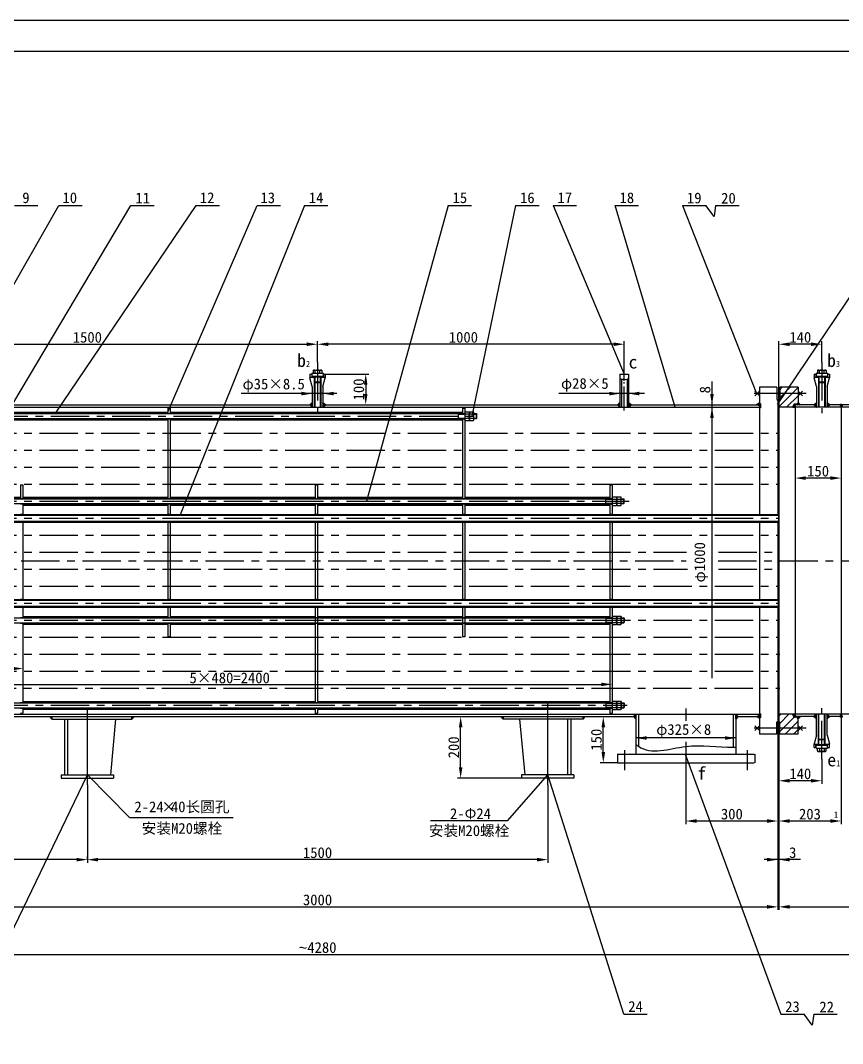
# Model space of a CAD drawing. Extents: x -6305 to 2454, y -6155 to 5940.
# Drawn here: x -4496 to -1818, y 2607 to 5940 of the extents above; entities that cross this region are included whole.
import ezdxf

# ---------------------------------------------------------------- set-up
doc = ezdxf.new("R2010")
doc.units = 0
doc.header["$LTSCALE"] = 50
doc.header["$MEASUREMENT"] = 0
doc.linetypes.add('CENTERX2', pattern=[4, 2.5, -0.5, 0.5, -0.5])
doc.layers.get('0').update_dxf_attribs({"linetype": 'CONTINUOUS'})
doc.layers.get('DEFPOINTS').update_dxf_attribs({"linetype": 'CONTINUOUS'})
doc.layers.add('LAYER1', color=7, linetype='CONTINUOUS')
doc.styles.add('2', font='SIMKAI.TTF')
doc.styles.add('CZJ', font='SIMFANG.TTF')
doc.styles.get("Standard").update_dxf_attribs({"font": 'SIMFANG.TTF'})
doc.styles.add('style1', font='SIMFANG.TTF')
doc.styles.add('yu', font='SIMKAI.TTF')
doc.dimstyles.get("Standard").update_dxf_attribs({"dimtxt": 35, "dimasz": 35, "dimexe": 10, "dimexo": 0, "dimgap": 5, "dimtad": 1, "dimdec": 0, "dimzin": 0, "dimdsep": 46, "dimtxsty": 'Standard', "dimcen": 0.09, "dimadec": 0, "dimazin": 0, "dimtfac": 1, "dimtdec": 0, "dimtofl": 0, "dimtmove": 0, "dimatfit": 3, "dimfxl": 0, "dimtolj": 1, "dimtzin": 0, "dimarcsym": 0})
pattern_1 = [(45, (-44523.34927, 1834.36435), (-0.08838834765, 0.08838834765), [])]
pattern_2 = [(135, (37467.02437, 1834.36435), (0.08838834765, 0.08838834765), [])]
pattern_3 = [(45, (2.5, 0), (-0.0883883476, 0.0883883476), [])]
pattern_4 = [(45, (2.5, 0), (-1.3258252, 1.3258252), []), (135, (2.5, 0), (-1.3258252, -1.3258252), [])]
pattern_5 = [(45, (2.5, 0), (-13.25825, 13.25825), [])]

# ---------------------------------------------------------------- blocks, each defined once
blk = doc.blocks.new('*D55')
at = {"color": 0, "lineweight": -2}
for p, q in [((-2028.2, 3657.5), (-2028.2, 3322)), ((-2328.2, 3487), (-2328.2, 3322)), ((-2063.2, 3332), (-2293.2, 3332))]:
    blk.add_line(p, q, dxfattribs=at)
at = {"color": 0}
for points in [[(-2293.2, 3337.9), (-2293.2, 3326.2), (-2328.2, 3332)], [(-2063.2, 3337.9), (-2063.2, 3326.2), (-2028.2, 3332)]]:
    blk.add_solid(points, dxfattribs=at)
at = {"layer": 'DEFPOINTS', "color": 0}
for p in [(-2028.2, 3657.5), (-2328.2, 3487), (-2328.2, 3332)]:
    blk.add_point(p, dxfattribs=at)
at = {"color": 0, "insert": (-2178.2, 3354.5), "char_height": 35, "attachment_point": 5}
blk.add_mtext('\\A1;300', dxfattribs=at)
blk = doc.blocks.new('*D56')
at = {"color": 0, "lineweight": -2}
for p, q in [((-2778.2, 3449.8), (-2778.2, 3196.2)), ((-4278.2, 3206.2), (-4278.2, 3216.2)), ((-2813.2, 3206.2), (-4243.2, 3206.2))]:
    blk.add_line(p, q, dxfattribs=at)
at = {"color": 0}
for points in [[(-4243.2, 3212), (-4243.2, 3200.3), (-4278.2, 3206.2)], [(-2813.2, 3212), (-2813.2, 3200.3), (-2778.2, 3206.2)]]:
    blk.add_solid(points, dxfattribs=at)
at = {"layer": 'DEFPOINTS', "color": 0}
for p in [(-2778.2, 3449.8), (-4278.2, 3206.2), (-4278.2, 3206.2)]:
    blk.add_point(p, dxfattribs=at)
at = {"color": 0, "insert": (-3528.2, 3228.7), "char_height": 35, "attachment_point": 5}
blk.add_mtext('\\A1;1500', dxfattribs=at)
blk = doc.blocks.new('*D59')
at = {"color": 0, "lineweight": -2}
for p, q in [((-2025.2, 4702.5), (-2025.2, 4895.2)), ((-1920.2, 4885.2), (-1990.2, 4885.2)), ((-1885.2, 4826.7), (-1885.2, 4895.2))]:
    blk.add_line(p, q, dxfattribs=at)
at = {"color": 0}
for points in [[(-1990.2, 4891.1), (-1990.2, 4879.4), (-2025.2, 4885.2)], [(-1920.2, 4891.1), (-1920.2, 4879.4), (-1885.2, 4885.2)]]:
    blk.add_solid(points, dxfattribs=at)
at = {"layer": 'DEFPOINTS', "color": 0}
for p in [(-2025.2, 4885.2), (-1885.2, 4826.7), (-2025.2, 4702.5)]:
    blk.add_point(p, dxfattribs=at)
at = {"color": 0, "insert": (-1955.2, 4907.7), "char_height": 35, "attachment_point": 5}
blk.add_mtext('\\A1;140', dxfattribs=at)
blk = doc.blocks.new('*D62')
at = {"color": 0, "lineweight": -2}
for p, q in [((-2025.2, 3657.5), (-2025.2, 3042.4)), ((-1389.2, 3657.5), (-1389.2, 3042.4)), ((-1990.2, 3052.4), (-1424.2, 3052.4))]:
    blk.add_line(p, q, dxfattribs=at)
at = {"color": 0}
for points in [[(-1990.2, 3058.3), (-1990.2, 3046.6), (-2025.2, 3052.4)], [(-1424.2, 3058.3), (-1424.2, 3046.6), (-1389.2, 3052.4)]]:
    blk.add_solid(points, dxfattribs=at)
at = {"layer": 'DEFPOINTS', "color": 0}
for p in [(-2025.2, 3657.5), (-1389.2, 3657.5), (-1389.2, 3052.4)]:
    blk.add_point(p, dxfattribs=at)
at = {"color": 0, "insert": (-1707.2, 3074.9), "char_height": 35, "attachment_point": 5}
blk.add_mtext('\\A1;637', dxfattribs=at)
blk = doc.blocks.new('*D63')
at = {"color": 0, "lineweight": -2}
for p, q in [((-2028.2, 3332), (-2028.2, 3042.4)), ((-5028.2, 3206.2), (-5028.2, 3042.4)), ((-4993.2, 3052.4), (-2063.2, 3052.4))]:
    blk.add_line(p, q, dxfattribs=at)
at = {"color": 0}
for points in [[(-4993.2, 3058.3), (-4993.2, 3046.6), (-5028.2, 3052.4)], [(-2063.2, 3058.3), (-2063.2, 3046.6), (-2028.2, 3052.4)]]:
    blk.add_solid(points, dxfattribs=at)
at = {"layer": 'DEFPOINTS', "color": 0}
for p in [(-2028.2, 3332), (-5028.2, 3206.2), (-2028.2, 3052.4)]:
    blk.add_point(p, dxfattribs=at)
at = {"color": 0, "insert": (-3528.2, 3074.9), "char_height": 35, "attachment_point": 5}
blk.add_mtext('\\A1;3000', dxfattribs=at)
blk = doc.blocks.new('*D65')
at = {"color": 0, "lineweight": -2}
for p, q in [((-1822.2, 3680), (-1822.2, 3322)), ((-2025.2, 3350), (-2025.2, 3322)), ((-1857.2, 3332), (-1990.2, 3332))]:
    blk.add_line(p, q, dxfattribs=at)
at = {"color": 0}
for points in [[(-1990.2, 3337.9), (-1990.2, 3326.2), (-2025.2, 3332)], [(-1857.2, 3337.9), (-1857.2, 3326.2), (-1822.2, 3332)]]:
    blk.add_solid(points, dxfattribs=at)
at = {"layer": 'DEFPOINTS', "color": 0}
for p in [(-1822.2, 3680), (-2025.2, 3350), (-2025.2, 3332)]:
    blk.add_point(p, dxfattribs=at)
at = {"color": 0, "insert": (-1923.7, 3354.5), "char_height": 35, "attachment_point": 5}
blk.add_mtext('\\A1;203', dxfattribs=at)
blk = doc.blocks.new('*D67')
at = {"color": 0, "lineweight": -2}
for p, q in [((-5028.2, 4702.5), (-5028.2, 4895.2)), ((-4993.2, 4885.2), (-3563.2, 4885.2)), ((-3528.2, 4885.2), (-3528.2, 4895.2))]:
    blk.add_line(p, q, dxfattribs=at)
at = {"color": 0}
for points in [[(-4993.2, 4891.1), (-4993.2, 4879.4), (-5028.2, 4885.2)], [(-3563.2, 4891.1), (-3563.2, 4879.4), (-3528.2, 4885.2)]]:
    blk.add_solid(points, dxfattribs=at)
at = {"layer": 'DEFPOINTS', "color": 0}
for p in [(-3528.2, 4885.2), (-3528.2, 4885.2), (-5028.2, 4702.5)]:
    blk.add_point(p, dxfattribs=at)
at = {"color": 0, "insert": (-4278.2, 4907.7), "char_height": 35, "attachment_point": 5}
blk.add_mtext('\\A1;1500', dxfattribs=at)
blk = doc.blocks.new('*D69')
at = {"color": 0, "lineweight": -2}
for p, q in [((-2025.2, 3533.2), (-2025.2, 3453.2)), ((-1885.2, 3533.2), (-1885.2, 3453.2)), ((-1920.2, 3463.2), (-1990.2, 3463.2))]:
    blk.add_line(p, q, dxfattribs=at)
at = {"color": 0}
for points in [[(-1990.2, 3469), (-1990.2, 3457.3), (-2025.2, 3463.2)], [(-1920.2, 3469), (-1920.2, 3457.3), (-1885.2, 3463.2)]]:
    blk.add_solid(points, dxfattribs=at)
at = {"layer": 'DEFPOINTS', "color": 0}
for p in [(-2025.2, 3533.2), (-1885.2, 3533.2), (-2025.2, 3463.2)]:
    blk.add_point(p, dxfattribs=at)
at = {"color": 0, "insert": (-1955.2, 3485.7), "char_height": 35, "attachment_point": 5}
blk.add_mtext('\\A1;140', dxfattribs=at)

msp = doc.modelspace()

# ---------------------------------------------------------------- hatches: boundary and pattern name
h = msp.add_hatch()
h.set_pattern_fill('ANSI31', color=4, scale=150, style=0)
h.set_pattern_definition(pattern_5)
h.paths.add_polyline_path([(-1962.2, 4725), (-2002.6, 4725), (-2025.2, 4691.4), (-2025.2, 4680), (-1980.9, 4680), (-1975.2, 4690), (-1965.2, 4690), (-1962.2, 4695.2)])
h.paths.add_polyline_path([(-1962.2, 4745), (-1989.2, 4745), (-2002.6, 4725), (-1962.2, 4725)])
h.paths.add_polyline_path([(-1989.2, 4745), (-2022.2, 4745), (-2022.2, 4725), (-2002.6, 4725)])
h.paths.add_polyline_path([(-2002.6, 4725), (-2022.2, 4725), (-2022.2, 4705.5), (-2025.2, 4702.5), (-2025.2, 4691.4)], flags=17)
h = msp.add_hatch()
h.set_pattern_fill('ANSI37', color=4, scale=15, style=0)
h.set_pattern_definition(pattern_4)
h.paths.add_polyline_path([(-2025.2, 4702.5), (-2028.2, 4702.5), (-2028.2, 4680), (-2025.2, 4680)])
h = msp.add_hatch()
h.set_pattern_fill('ANSI31', color=4, style=0)
h.paths.add_polyline_path([(-3545.7, 4694), (-3553.7, 4688), (-3545.7, 4680)])
h.paths.add_polyline_path([(-3510.7, 4694), (-3510.7, 4680), (-3502.7, 4688)])
h = msp.add_hatch()
h.set_pattern_fill('ANSI31', color=4, style=0)
h.set_pattern_definition([(45, (2, 0), (-0.0883883476, 0.0883883476), [])])
h.paths.add_polyline_path([(-2542.7, 4694), (-2550.7, 4688), (-2542.7, 4680)])
h.paths.add_polyline_path([(-2514.7, 4680), (-2506.7, 4688), (-2514.7, 4693.9)])
h = msp.add_hatch()
h.set_pattern_fill('ANSI31', color=4, style=0)
h.set_pattern_definition(pattern_3)
h.paths.add_polyline_path([(-2085.2, 4691), (-2088.2, 4694), (-2097.4, 4688), (-2095.6, 4688), (-2085.2, 4682)])
h = msp.add_hatch()
h.set_pattern_fill('ANSI31', color=4, style=0)
h.set_pattern_definition(pattern_3)
h.paths.add_polyline_path([(-1954.2, 4688), (-1962.2, 4695.2), (-1965.2, 4690), (-1965.2, 4688)])
h.paths.add_polyline_path([(-1972.2, 4680), (-1972.2, 4688), (-1972.2, 4690), (-1975.2, 4690), (-1980.9, 4680)])
h = msp.add_hatch()
h.set_pattern_fill('ANSI31', color=4, style=0)
h.set_pattern_definition(pattern_3)
h.paths.add_polyline_path([(-1867.7, 4680), (-1859.7, 4688), (-1867.7, 4694)])
h.paths.add_polyline_path([(-1902.7, 4694), (-1910.7, 4688), (-1902.7, 4680)])
h = msp.add_hatch()
h.set_pattern_fill('ANSI31', color=4, style=0)
h.set_pattern_definition(pattern_3)
h.paths.add_polyline_path([(-1822.2, 4688.7, 0.074976), (-1826.8, 4688), (-1822.2, 4680)])
h.paths.add_polyline_path([(-1817.5, 4688, 0.074976), (-1822.2, 4688.7), (-1822.2, 4680)])
h = msp.add_hatch()
h.set_pattern_fill('ANSI31', color=4, style=0)
h.set_pattern_definition(pattern_1)
h.paths.add_polyline_path([(-4393.2, 3672), (-4400.3, 3672), (-4393.2, 3664)])
h = msp.add_hatch()
h.set_pattern_fill('ANSI31', color=4, style=0)
h.set_pattern_definition(pattern_1)
h.paths.add_polyline_path([(-4124.7, 3672), (-4133.2, 3672), (-4133.2, 3664)])
h = msp.add_hatch()
h.set_pattern_fill('ANSI31', color=4, style=0)
h.set_pattern_definition(pattern_2)
h.paths.add_polyline_path([(-2931.6, 3672), (-2923.2, 3672), (-2923.2, 3664)])
h = msp.add_hatch()
h.set_pattern_fill('ANSI31', color=4, style=0)
h.set_pattern_definition(pattern_2)
h.paths.add_polyline_path([(-2663.2, 3672), (-2656, 3672), (-2663.2, 3664)])
h = msp.add_hatch()
h.set_pattern_fill('ANSI31', color=4, style=0)
h.set_pattern_definition(pattern_3)
h.paths.add_polyline_path([(-2490.7, 3664), (-2490.7, 3680), (-2498.5, 3672)])
h = msp.add_hatch()
h.set_pattern_fill('ANSI31', color=4, style=0)
h.set_pattern_definition(pattern_3)
h.paths.add_polyline_path([(-2157.8, 3672), (-2165.7, 3680), (-2165.7, 3664)])
h = msp.add_hatch()
h.set_pattern_fill('ANSI31', color=4, style=0)
h.set_pattern_definition(pattern_3)
h.paths.add_polyline_path([(-2085.2, 3678), (-2095.6, 3672), (-2097.4, 3672), (-2088.2, 3666), (-2085.2, 3669)])
h = msp.add_hatch()
h.set_pattern_fill('ANSI37', color=4, scale=15, style=0)
h.set_pattern_definition(pattern_4)
h.paths.add_polyline_path([(-2025.2, 3680), (-2028.2, 3680), (-2028.2, 3657.5), (-2025.2, 3657.5)])
h = msp.add_hatch()
h.set_pattern_fill('ANSI31', color=4, scale=150, style=0)
h.set_pattern_definition(pattern_5)
h.paths.add_polyline_path([(-1962.2, 3635), (-1962.2, 3664.8), (-1965.2, 3670), (-1975.2, 3670), (-1980.9, 3680), (-2025.2, 3680), (-2025.2, 3657.5), (-2022.2, 3654.5), (-2022.2, 3635)])
h.paths.add_polyline_path([(-2022.2, 3635), (-2022.2, 3615), (-1962.2, 3615), (-1962.2, 3635)])
h = msp.add_hatch()
h.set_pattern_fill('ANSI31', color=4, style=0)
h.set_pattern_definition(pattern_3)
h.paths.add_polyline_path([(-1980.9, 3680), (-1975.2, 3670), (-1972.2, 3670), (-1972.2, 3672), (-1972.2, 3680)])
h.paths.add_polyline_path([(-1965.2, 3672), (-1965.2, 3670), (-1962.2, 3664.8), (-1954.2, 3672)])
h = msp.add_hatch()
h.set_pattern_fill('ANSI31', color=4, style=0)
h.set_pattern_definition(pattern_3)
h.paths.add_polyline_path([(-1859.7, 3672), (-1867.7, 3680), (-1867.7, 3666)])
h.paths.add_polyline_path([(-1902.7, 3680), (-1910.7, 3672), (-1902.7, 3666)])
h = msp.add_hatch()
h.set_pattern_fill('ANSI31', color=4, style=0)
h.set_pattern_definition(pattern_3)
h.paths.add_polyline_path([(-1822.2, 3680), (-1826.8, 3672, 0.150801), (-1817.5, 3672)])

# ---------------------------------------------------------------- linework, layer by layer
at = {"color": 1}
for p, q in [((-6055.2, 5840), (2004.8, 5840)), ((-4515.9, 5337.6), (-4439.6, 5337.6)), ((-4370.9, 5337.6), (-4294.6, 5337.6)), ((-4136.9, 5337.6), (-4060.6, 5337.6)), ((-3923.5, 5337.6), (-3847.3, 5337.6)), ((-3725.4, 5337.6), (-3649.1, 5337.6)), ((-3571, 5337.6), (-3494.7, 5337.6)), ((-3102.5, 5337.6), (-3026.2, 5337.6)), ((-2882.7, 5337.6), (-2806.4, 5337.6)), ((-2760.6, 5337.6), (-2684.3, 5337.6)), ((-2558.4, 5337.6), (-2482.2, 5337.6)), ((-2338.9, 5337.6), (-2262.6, 5337.6)), ((-2231, 5337.6), (-2154.7, 5337.6)), ((-3540.6, 4801), (-3515.7, 4801)), ((-3535.8, 4791), (-3535.8, 4799.5)), ((-3520.5, 4791), (-3520.5, 4799.5)), ((-3520.5, 4791), (-3520.5, 4799.5)), ((-1897.6, 4801), (-1872.7, 4801)), ((-1892.8, 4791), (-1892.8, 4799.5)), ((-1877.5, 4791), (-1877.5, 4799.5)), ((-1877.5, 4791), (-1877.5, 4799.5)), ((-3553.2, 4788), (-3546.7, 4788)), ((-3553.2, 4788), (-3553.2, 4776)), ((-3553.2, 4778), (-3538.8, 4778)), ((-3545.7, 4748), (-3553.2, 4776)), ((-3547.2, 4788), (-3547.2, 4778)), ((-3547.2, 4781), (-3509.2, 4781)), ((-3546.7, 4791), (-3509.7, 4791)), ((-3546.7, 4791), (-3546.7, 4781)), ((-3546.7, 4781), (-3509.7, 4781)), ((-3542.2, 4799.4), (-3542.2, 4791)), ((-3538.8, 4779), (-3538.8, 4762.5)), ((-3538.8, 4779), (-3517.6, 4779)), ((-3537.6, 4779), (-3537.6, 4781)), ((-3537.3, 4779), (-3537.3, 4680)), ((-3519.1, 4779), (-3519.1, 4680)), ((-3518.7, 4779), (-3518.7, 4781)), ((-3517.6, 4779), (-3517.6, 4762.5)), ((-3517.6, 4778), (-3503.2, 4778)), ((-3514.2, 4799.4), (-3514.2, 4791)), ((-3510.7, 4748), (-3503.2, 4776)), ((-3509.7, 4791), (-3509.7, 4781)), ((-3509.7, 4788), (-3503.2, 4788)), ((-3509.2, 4788), (-3509.2, 4778)), ((-3503.2, 4788), (-3503.2, 4776)), ((-2542.7, 4788), (-2542.7, 4680)), ((-2542.7, 4788), (-2514.7, 4788)), ((-2537.6, 4770.4), (-2538, 4680)), ((-2519.7, 4770.3), (-2519.7, 4680)), ((-2514.7, 4788), (-2514.7, 4680)), ((-1910.2, 4788), (-1903.7, 4788)), ((-1910.2, 4788), (-1910.2, 4776)), ((-1910.2, 4778), (-1895.8, 4778)), ((-1902.7, 4748), (-1910.2, 4776)), ((-1904.2, 4788), (-1904.2, 4778)), ((-1904.2, 4781), (-1866.2, 4781)), ((-1903.7, 4791), (-1866.7, 4791)), ((-1903.7, 4791), (-1903.7, 4781)), ((-1903.7, 4781), (-1866.7, 4781)), ((-1899.2, 4799.4), (-1899.2, 4791)), ((-1895.8, 4779), (-1895.8, 4762.5)), ((-1895.8, 4779), (-1874.6, 4779)), ((-1894.6, 4779), (-1894.6, 4781)), ((-1894.3, 4779), (-1894.3, 4680)), ((-1876.1, 4779), (-1876.1, 4680)), ((-1875.7, 4779), (-1875.7, 4781)), ((-1874.6, 4779), (-1874.6, 4762.5)), ((-1874.6, 4778), (-1860.2, 4778)), ((-1871.2, 4799.4), (-1871.2, 4791)), ((-1867.7, 4748), (-1860.2, 4776)), ((-1866.7, 4791), (-1866.7, 4781)), ((-1866.7, 4788), (-1860.2, 4788)), ((-1866.2, 4788), (-1866.2, 4778)), ((-1860.2, 4788), (-1860.2, 4776)), ((-3545.7, 4748), (-3545.7, 4680)), ((-3538.8, 4762.5), (-3517.6, 4762.5)), ((-3538.8, 4762.5), (-3537.3, 4761)), ((-3537.3, 4761), (-3519.1, 4761)), ((-3517.6, 4762.5), (-3519.1, 4761)), ((-3510.7, 4748), (-3510.7, 4680)), ((-2088.2, 4745), (-2088.2, 4694)), ((-2031.2, 4745), (-2088.2, 4745)), ((-2031.2, 4745), (-2031.2, 4705.5)), ((-2022.2, 4745), (-2022.2, 4705.5)), ((-1962.2, 4745), (-2022.2, 4745)), ((-1962.2, 4745), (-1962.2, 4695.2)), ((-1902.7, 4748), (-1902.7, 4680)), ((-1895.8, 4762.5), (-1874.6, 4762.5)), ((-1895.8, 4762.5), (-1894.3, 4761)), ((-1894.3, 4761), (-1876.1, 4761)), ((-1874.6, 4762.5), (-1876.1, 4761)), ((-1867.7, 4748), (-1867.7, 4680)), ((-2031.2, 4705.5), (-2028.2, 4702.5)), ((-2028.2, 4702.5), (-2028.2, 4331)), ((-2025.2, 4702.5), (-2028.2, 4702.5)), ((-2022.2, 4705.5), (-2025.2, 4702.5)), ((-2025.2, 4702.5), (-2025.2, 3657.5)), ((-4971.2, 4680), (-2085.2, 4680)), ((-4960.8, 4688), (-3553.7, 4688)), ((-4016.2, 4677), (-4016.2, 4659.1)), ((-4016.2, 4677), (-4008.2, 4677)), ((-4008.2, 4677), (-4008.2, 4659.1)), ((-3553.7, 4688), (-3545.7, 4694)), ((-3545.7, 4680), (-3553.7, 4688)), ((-3502.7, 4688), (-3510.7, 4694)), ((-3510.7, 4680), (-3502.7, 4688)), ((-3502.7, 4688), (-2550.7, 4688)), ((-3056.2, 4677), (-3056.2, 4659.1)), ((-3056.2, 4677), (-3048.2, 4677)), ((-3048.2, 4677), (-3048.2, 4659.1)), ((-2550.7, 4688), (-2542.7, 4694)), ((-2542.7, 4680), (-2550.7, 4688)), ((-2506.7, 4688), (-2514.7, 4694)), ((-2514.7, 4680), (-2506.7, 4688)), ((-2506.7, 4688), (-2095.6, 4688)), ((-2088.2, 4694), (-2097.4, 4688)), ((-2085.2, 4682), (-2095.6, 4688)), ((-2085.2, 4691), (-2088.2, 4694)), ((-2088.2, 4680), (-2088.2, 4331)), ((-2085.2, 4678.5), (-2088.2, 4678.5)), ((-2085.2, 4691), (-2085.2, 4678.5)), ((-1797.2, 4680), (-2028.2, 4680)), ((-1975.2, 4690), (-1980.9, 4680)), ((-1965.2, 4690), (-1975.2, 4690)), ((-1972.2, 4688), (-1972.2, 3672)), ((-1910.7, 4688), (-1972.2, 4688)), ((-1962.2, 4695.2), (-1965.2, 4690)), ((-1954.2, 4688), (-1962.2, 4695.2)), ((-1910.7, 4688), (-1902.7, 4694)), ((-1902.7, 4680), (-1910.7, 4688)), ((-1859.7, 4688), (-1867.7, 4694)), ((-1867.7, 4680), (-1859.7, 4688)), ((-1826.8, 4688), (-1859.7, 4688)), ((-1826.8, 4688), (-1822.2, 4680)), ((-1817.5, 4688), (-1822.2, 4680)), ((-1822.2, 4680), (-1822.2, 3680)), ((-1797.2, 4688), (-1817.5, 4688)), ((-4984.2, 4659.1), (-3048.2, 4659.1)), ((-4984.2, 4643.1), (-3048.2, 4643.1)), ((-4968.2, 4663.6), (-4016.2, 4663.6)), ((-4968.2, 4661.1), (-4016.2, 4661.1)), ((-4968.2, 4641.1), (-4016.2, 4641.1)), ((-4968.2, 4638.6), (-4016.2, 4638.6)), ((-4016.2, 4660.1), (-4008.2, 4660.1)), ((-4016.2, 4643.1), (-4016.2, 4382)), ((-4016.2, 4642.1), (-4008.2, 4642.1)), ((-4008.2, 4663.6), (-3056.2, 4663.6)), ((-4008.2, 4661.1), (-3056.2, 4661.1)), ((-4008.2, 4643.1), (-4008.2, 4382)), ((-4008.2, 4641.1), (-3056.2, 4641.1)), ((-4008.2, 4638.6), (-3056.2, 4638.6)), ((-3056.2, 4660.1), (-3048.2, 4660.1)), ((-3056.2, 4643.1), (-3056.2, 4382)), ((-3056.2, 4642.1), (-3048.2, 4642.1)), ((-3048.2, 4659.1), (-3048.2, 4382)), ((-3018.6, 4659.1), (-3010.1, 4659.1)), ((-3018.6, 4643.1), (-3010.1, 4643.1)), ((-3010.1, 4659.1), (-3008.6, 4657.6)), ((-3010.1, 4643.1), (-3008.6, 4644.6)), ((-4496.2, 4427.7), (-4496.2, 4382)), ((-4496.2, 4427.7), (-4488.2, 4427.7)), ((-4488.2, 4427.7), (-4488.2, 4382)), ((-3536.2, 4427.7), (-3536.2, 4382)), ((-3536.2, 4427.7), (-3528.2, 4427.7)), ((-3528.2, 4427.7), (-3528.2, 4382)), ((-2576.2, 4427.7), (-2576.2, 4382)), ((-2576.2, 4427.7), (-2568.2, 4427.7)), ((-2568.2, 4427.7), (-2568.2, 4331)), ((-4981.7, 4382), (-2568.2, 4382)), ((-4968.2, 4386.5), (-4496.2, 4386.5)), ((-4968.2, 4384), (-4496.2, 4384)), ((-4496.2, 4383), (-4488.2, 4383)), ((-4488.2, 4386.5), (-4016.2, 4386.5)), ((-4488.2, 4384), (-4016.2, 4384)), ((-4016.2, 4383), (-4008.2, 4383)), ((-4008.2, 4386.5), (-3536.2, 4386.5)), ((-4008.2, 4384), (-3536.2, 4384)), ((-3536.2, 4383), (-3528.2, 4383)), ((-3528.2, 4386.5), (-3056.2, 4386.5)), ((-3528.2, 4384), (-3056.2, 4384)), ((-3056.2, 4383), (-3048.2, 4383)), ((-3048.2, 4386.5), (-2576.2, 4386.5)), ((-3048.2, 4384), (-2576.2, 4384)), ((-2576.2, 4383), (-2568.2, 4383)), ((-2538.6, 4382), (-2530.1, 4382)), ((-2530.1, 4382), (-2528.6, 4380.5)), ((-2530.1, 4366), (-2528.6, 4367.5)), ((-4981.7, 4366), (-2568.2, 4366)), ((-4496.2, 4365), (-4488.2, 4365)), ((-4488.2, 4366), (-4488.2, 4331)), ((-4488.2, 4364), (-4016.2, 4364)), ((-4488.2, 4361.5), (-4016.2, 4361.5)), ((-4016.2, 4366), (-4016.2, 4331)), ((-4016.2, 4365), (-4008.2, 4365)), ((-4008.2, 4366), (-4008.2, 4331)), ((-4008.2, 4364), (-3536.2, 4364)), ((-4008.2, 4361.5), (-3536.2, 4361.5)), ((-3536.2, 4366), (-3536.2, 4331)), ((-3536.2, 4365), (-3528.2, 4365)), ((-3528.2, 4366), (-3528.2, 4331)), ((-3528.2, 4364), (-3056.2, 4364)), ((-3528.2, 4361.5), (-3056.2, 4361.5)), ((-3056.2, 4366), (-3056.2, 4331)), ((-3056.2, 4365), (-3048.2, 4365)), ((-3048.2, 4366), (-3048.2, 4331)), ((-3048.2, 4364), (-2576.2, 4364)), ((-3048.2, 4361.5), (-2576.2, 4361.5)), ((-2576.2, 4366), (-2576.2, 4331)), ((-2576.2, 4365), (-2568.2, 4365)), ((-2538.6, 4366), (-2530.1, 4366)), ((-5030.7, 4331), (-2025.7, 4331)), ((-5030.7, 4328.5), (-2025.7, 4328.5)), ((-5030.7, 4308.5), (-2025.7, 4308.5)), ((-5030.7, 4306), (-2025.7, 4306)), ((-4496.2, 4331.5), (-4488.2, 4331.5)), ((-4496.2, 4305.5), (-4488.2, 4305.5)), ((-4488.2, 4306), (-4488.2, 4053.9)), ((-4016.2, 4331.5), (-4008.2, 4331.5)), ((-4016.2, 4306), (-4016.2, 4053.9)), ((-4016.2, 4305.5), (-4008.2, 4305.5)), ((-4008.2, 4306), (-4008.2, 4053.9)), ((-3536.2, 4331.5), (-3528.2, 4331.5)), ((-3536.2, 4306), (-3536.2, 4053.9)), ((-3536.2, 4305.5), (-3528.2, 4305.5)), ((-3528.2, 4306), (-3528.2, 4053.9)), ((-3056.2, 4331.5), (-3048.2, 4331.5)), ((-3056.2, 4306), (-3056.2, 4053.9)), ((-3056.2, 4305.5), (-3048.2, 4305.5)), ((-3048.2, 4306), (-3048.2, 4053.9)), ((-2576.2, 4331.5), (-2568.2, 4331.5)), ((-2576.2, 4306), (-2576.2, 4053.9)), ((-2576.2, 4305.5), (-2568.2, 4305.5)), ((-2568.2, 4306), (-2568.2, 4053.9)), ((-2088.2, 4306), (-2088.2, 4053.9)), ((-2028.2, 4306), (-2028.2, 4053.9)), ((-2025.7, 4331), (-2025.7, 4306)), ((-5030.7, 4053.9), (-2025.7, 4053.9)), ((-5030.7, 4051.4), (-2025.7, 4051.4)), ((-4496.2, 4054.4), (-4488.2, 4054.4)), ((-4016.2, 4054.4), (-4008.2, 4054.4)), ((-3536.2, 4054.4), (-3528.2, 4054.4)), ((-3056.2, 4054.4), (-3048.2, 4054.4)), ((-2576.2, 4054.4), (-2568.2, 4054.4)), ((-2025.7, 4028.9), (-2025.7, 4053.9)), ((-5030.7, 4031.4), (-2025.7, 4031.4)), ((-5030.7, 4028.9), (-2025.7, 4028.9)), ((-4496.2, 4028.4), (-4488.2, 4028.4)), ((-4488.2, 4028.9), (-4488.2, 3994)), ((-4016.2, 4028.9), (-4016.2, 3994)), ((-4016.2, 4028.4), (-4008.2, 4028.4)), ((-4008.2, 4028.9), (-4008.2, 3994)), ((-3536.2, 4028.9), (-3536.2, 3716.9)), ((-3536.2, 4028.4), (-3528.2, 4028.4)), ((-3528.2, 4028.9), (-3528.2, 3716.9)), ((-3056.2, 4028.9), (-3056.2, 3932.3)), ((-3056.2, 4028.4), (-3048.2, 4028.4)), ((-3048.2, 4028.9), (-3048.2, 3932.3)), ((-2576.2, 4028.9), (-2576.2, 3994)), ((-2576.2, 4028.4), (-2568.2, 4028.4)), ((-2568.2, 4028.9), (-2568.2, 3683)), ((-2088.2, 4028.9), (-2088.2, 3680)), ((-2028.2, 4028.9), (-2028.2, 3657.5)), ((-4984.2, 3994), (-2568.2, 3994)), ((-4984.2, 3978), (-2568.2, 3978)), ((-4496.2, 3995), (-4488.2, 3995)), ((-4496.2, 3977), (-4488.2, 3977)), ((-4488.2, 3998.5), (-4016.2, 3998.5)), ((-4488.2, 3996), (-4016.2, 3996)), ((-4488.2, 3978), (-4488.2, 3716.9)), ((-4488.2, 3976), (-4016.2, 3976)), ((-4488.2, 3973.5), (-4016.2, 3973.5)), ((-4016.2, 3995), (-4008.2, 3995)), ((-4016.2, 3978), (-4016.2, 3932.3)), ((-4016.2, 3977), (-4008.2, 3977)), ((-4008.2, 3998.5), (-3536.2, 3998.5)), ((-4008.2, 3996), (-3536.2, 3996)), ((-4008.2, 3978), (-4008.2, 3932.3)), ((-4008.2, 3976), (-3536.2, 3976)), ((-4008.2, 3973.5), (-3536.2, 3973.5)), ((-3536.2, 3995), (-3528.2, 3995)), ((-3536.2, 3977), (-3528.2, 3977)), ((-3528.2, 3998.5), (-3056.2, 3998.5)), ((-3528.2, 3996), (-3056.2, 3996)), ((-3528.2, 3976), (-3056.2, 3976)), ((-3528.2, 3973.5), (-3056.2, 3973.5)), ((-3056.2, 3995), (-3048.2, 3995)), ((-3056.2, 3977), (-3048.2, 3977)), ((-3048.2, 3998.5), (-2576.2, 3998.5)), ((-3048.2, 3996), (-2576.2, 3996)), ((-3048.2, 3976), (-2576.2, 3976)), ((-3048.2, 3973.5), (-2576.2, 3973.5)), ((-2576.2, 3995), (-2568.2, 3995)), ((-2576.2, 3978), (-2576.2, 3716.9)), ((-2576.2, 3977), (-2568.2, 3977)), ((-2538.6, 3994), (-2530.1, 3994)), ((-2538.6, 3978), (-2530.1, 3978)), ((-2530.1, 3994), (-2528.6, 3992.5)), ((-2530.1, 3978), (-2528.6, 3979.5)), ((-4008.2, 3932.3), (-4016.2, 3932.3)), ((-3048.2, 3932.3), (-3056.2, 3932.3)), ((-4984.2, 3716.9), (-2568.2, 3716.9)), ((-4984.2, 3700.9), (-2568.2, 3700.9)), ((-4496.2, 3717.9), (-4488.2, 3717.9)), ((-4496.2, 3699.9), (-4488.2, 3699.9)), ((-4488.2, 3721.4), (-3536.2, 3721.4)), ((-4488.2, 3718.9), (-3536.2, 3718.9)), ((-4488.2, 3700.9), (-4488.2, 3683)), ((-3536.2, 3717.9), (-3528.2, 3717.9)), ((-3536.2, 3700.9), (-3536.2, 3683)), ((-3536.2, 3699.9), (-3528.2, 3699.9)), ((-3528.2, 3721.4), (-2576.2, 3721.4)), ((-3528.2, 3718.9), (-2576.2, 3718.9)), ((-3528.2, 3700.9), (-3528.2, 3683)), ((-2576.2, 3717.9), (-2568.2, 3717.9)), ((-2576.2, 3700.9), (-2576.2, 3683)), ((-2576.2, 3699.9), (-2568.2, 3699.9)), ((-2538.6, 3716.9), (-2530.1, 3716.9)), ((-2538.6, 3700.9), (-2530.1, 3700.9)), ((-2530.1, 3716.9), (-2528.6, 3715.4)), ((-2530.1, 3700.9), (-2528.6, 3702.4)), ((-4971.2, 3680), (-2085.2, 3680)), ((-4557.8, 3672), (-2498.5, 3672)), ((-4496.2, 3683), (-4488.2, 3683)), ((-4488.2, 3698.9), (-3536.2, 3698.9)), ((-4488.2, 3696.4), (-3536.2, 3696.4)), ((-4393.2, 3664), (-4400.3, 3672)), ((-4133.2, 3664), (-4124.7, 3672)), ((-3536.2, 3683), (-3528.2, 3683)), ((-3528.2, 3698.9), (-2576.2, 3698.9)), ((-3528.2, 3696.4), (-2576.2, 3696.4)), ((-2923.2, 3664), (-2931.6, 3672)), ((-2663.2, 3664), (-2656, 3672)), ((-2576.2, 3683), (-2568.2, 3683)), ((-2490.7, 3680), (-2498.5, 3672)), ((-2498.5, 3672), (-2490.7, 3664)), ((-2490.7, 3680), (-2490.7, 3550)), ((-2482.7, 3680), (-2482.7, 3575.4)), ((-2173.7, 3680), (-2173.7, 3572.5)), ((-2165.7, 3680), (-2165.7, 3550)), ((-2165.7, 3680), (-2157.8, 3672)), ((-2157.8, 3672), (-2165.7, 3664)), ((-2157.8, 3672), (-2095.6, 3672)), ((-2088.2, 3666), (-2097.4, 3672)), ((-2085.2, 3678), (-2095.6, 3672)), ((-2085.2, 3681.5), (-2088.2, 3681.5)), ((-2085.2, 3681.5), (-2088.2, 3681.5)), ((-2085.2, 3669), (-2088.2, 3666)), ((-2085.2, 3681.5), (-2085.2, 3669)), ((-1797.2, 3680), (-2028.2, 3680)), ((-1975.2, 3670), (-1980.9, 3680)), ((-1965.2, 3670), (-1975.2, 3670)), ((-1910.7, 3672), (-1972.2, 3672)), ((-1962.2, 3664.8), (-1965.2, 3670)), ((-1954.2, 3672), (-1962.2, 3664.8)), ((-1902.7, 3680), (-1910.7, 3672)), ((-1910.7, 3672), (-1902.7, 3666)), ((-1902.7, 3612), (-1902.7, 3680)), ((-1894.3, 3581), (-1894.3, 3680)), ((-1876.1, 3581), (-1876.1, 3680)), ((-1867.7, 3612), (-1867.7, 3680)), ((-1867.7, 3680), (-1859.7, 3672)), ((-1859.7, 3672), (-1867.7, 3666)), ((-1826.8, 3672), (-1859.7, 3672)), ((-1826.8, 3672), (-1822.2, 3680)), ((-1817.5, 3672), (-1822.2, 3680)), ((-2088.2, 3666), (-2088.2, 3615)), ((-2031.2, 3654.5), (-2028.2, 3657.5)), ((-2031.2, 3615), (-2031.2, 3654.5)), ((-2025.2, 3657.5), (-2028.2, 3657.5)), ((-2022.2, 3654.5), (-2025.2, 3657.5)), ((-2022.2, 3615), (-2022.2, 3654.5)), ((-1962.2, 3615), (-1962.2, 3664.8)), ((-2031.2, 3615), (-2088.2, 3615)), ((-1962.2, 3615), (-2022.2, 3615)), ((-1902.7, 3612), (-1910.2, 3584)), ((-1867.7, 3612), (-1860.2, 3584)), ((-1910.2, 3572), (-1910.2, 3584)), ((-1910.2, 3582), (-1895.8, 3582)), ((-1910.2, 3572), (-1903.7, 3572)), ((-1904.2, 3572), (-1904.2, 3582)), ((-1904.2, 3579), (-1866.2, 3579)), ((-1903.7, 3569), (-1903.7, 3579)), ((-1903.7, 3579), (-1866.7, 3579)), ((-1903.7, 3569), (-1866.7, 3569)), ((-1899.2, 3560.6), (-1899.2, 3569)), ((-1895.8, 3597.5), (-1894.3, 3599)), ((-1895.8, 3581), (-1895.8, 3597.5)), ((-1895.8, 3597.5), (-1874.6, 3597.5)), ((-1895.8, 3581), (-1874.6, 3581)), ((-1894.6, 3581), (-1894.6, 3579)), ((-1894.3, 3599), (-1876.1, 3599)), ((-1892.8, 3569), (-1892.8, 3560.4)), ((-1877.5, 3569), (-1877.5, 3560.4)), ((-1877.5, 3569), (-1877.5, 3560.4)), ((-1874.6, 3597.5), (-1876.1, 3599)), ((-1875.7, 3581), (-1875.7, 3579)), ((-1874.6, 3581), (-1874.6, 3597.5)), ((-1874.6, 3582), (-1860.2, 3582)), ((-1871.2, 3560.6), (-1871.2, 3569)), ((-1866.7, 3569), (-1866.7, 3579)), ((-1866.7, 3572), (-1860.2, 3572)), ((-1866.2, 3572), (-1866.2, 3582)), ((-1860.2, 3572), (-1860.2, 3584)), ((-2550.7, 3550), (-2550.7, 3522)), ((-2550.7, 3550), (-2105.7, 3550)), ((-2103.2, 3550), (-2103.2, 3522)), ((-1897.6, 3559), (-1872.7, 3559)), ((-2550.7, 3522), (-2105.7, 3522)), ((-2530.1, 2702.9), (-2453.8, 2702.9)), ((-2018.8, 2702.9), (-1942.5, 2702.9)), ((-1910.9, 2702.9), (-1834.6, 2702.9))]:
    msp.add_line(p, q, dxfattribs=at)
at = {"color": 4}
for p, q in [((-4914.7, 4385.2), (-4370.9, 5337.6)), ((-4545.1, 4651.1), (-4136.9, 5337.6)), ((-4380.5, 4662.1), (-3923.5, 5337.6)), ((-4013.6, 4669.2), (-3725.4, 5337.6)), ((-3571, 5337.6), (-3976.2, 4329.4)), ((-3102.5, 5337.6), (-3368.8, 4374)), ((-2882.7, 5337.6), (-3025.1, 4651.1)), ((-2760.6, 5337.6), (-2528.7, 4788)), ((-2363.4, 4680), (-2558.4, 5337.6)), ((-2338.9, 5337.6), (-2098, 4725)), ((-2236.3, 5301.2), (-2262.6, 5337.6)), ((-2231, 5337.6), (-2236.3, 5301.2)), ((-2029.3, 4689), (-1593.1, 5337.6)), ((-3528.2, 4826.7), (-3528.2, 4895.2)), ((-2563.7, 4885.2), (-3493.2, 4885.2)), ((-2528.7, 4885.2), (-2528.7, 4895.2)), ((-2528.7, 4795.2), (-2528.7, 4885.2)), ((-3538.8, 4781), (-3538.8, 4680)), ((-3517.6, 4781), (-3517.6, 4680)), ((-3503.2, 4788), (-3361.2, 4788)), ((-2528.7, 4766.4), (-2528.7, 4795.2)), ((-1895.8, 4781), (-1895.8, 4680)), ((-1874.6, 4781), (-1874.6, 4680)), ((-3371.2, 4753), (-3371.2, 4723)), ((-2528.7, 4757.4), (-2528.7, 4762.1)), ((-2528.7, 4669.5), (-2528.7, 4748)), ((-2242.9, 4763.8), (-2242.9, 3797.2)), ((-3465.4, 4724.4), (-3777.3, 4724.4)), ((-2462.4, 4724.4), (-2741.5, 4724.4)), ((-1936, 4725), (-2105, 4725)), ((-1972.2, 4688), (-1972.2, 4690)), ((-1965.2, 4690), (-1965.2, 4688)), ((-1822.2, 4680), (-1822.2, 4691.6)), ((-3068.6, 4657.6), (-3048.2, 4657.6)), ((-3068.6, 4644.6), (-3048.2, 4644.6)), ((-3018.6, 4657.6), (-3008.6, 4657.6)), ((-3018.6, 4644.6), (-3008.6, 4644.6)), ((-1857.2, 4449.2), (-1937.2, 4449.2)), ((-2588.6, 4380.5), (-2568.2, 4380.5)), ((-2588.6, 4367.5), (-2568.2, 4367.5)), ((-2538.6, 4380.5), (-2528.6, 4380.5)), ((-2538.6, 4367.5), (-2528.6, 4367.5)), ((-2588.6, 3992.5), (-2568.2, 3992.5)), ((-2588.6, 3979.5), (-2568.2, 3979.5)), ((-2538.6, 3992.5), (-2528.6, 3992.5)), ((-2538.6, 3979.5), (-2528.6, 3979.5)), ((-4933.2, 3777.1), (-2603.2, 3777.1)), ((-4278.2, 3449.8), (-4278.2, 3702.3)), ((-2778.2, 3449.8), (-2778.2, 3714.5)), ((-2588.6, 3715.4), (-2568.2, 3715.4)), ((-2588.6, 3702.4), (-2568.2, 3702.4)), ((-2538.6, 3715.4), (-2528.6, 3715.4)), ((-2538.6, 3702.4), (-2528.6, 3702.4)), ((-1972.2, 3672), (-1972.2, 3670)), ((-1965.2, 3670), (-1965.2, 3672)), ((-1895.8, 3579), (-1895.8, 3680)), ((-1874.6, 3579), (-1874.6, 3680)), ((-3061.9, 3507), (-3061.9, 3637)), ((-2597.1, 3557), (-2597.1, 3637)), ((-1936, 3635), (-2105, 3635)), ((-2165.7, 3602.5), (-2490.7, 3602.5)), ((-2528.2, 3563.3), (-2528.2, 3498.2)), ((-2330.7, 3550), (-2018.8, 2702.9)), ((-2128.2, 3563.3), (-2128.2, 3498.2)), ((-2550.7, 3522), (-2607.1, 3522)), ((-4653.7, 2702.9), (-4278.2, 3482)), ((-4141.1, 3343.1), (-4278.2, 3482)), ((-2863.2, 3472), (-3071.9, 3472)), ((-2909.1, 3333.1), (-2778.2, 3482)), ((-2530.1, 2702.9), (-2778.2, 3482)), ((-4278.2, 3449.8), (-4278.2, 3196.2)), ((-4141.1, 3343.1), (-3803.3, 3343.1)), ((-4313.2, 3206.2), (-5108.5, 3206.2)), ((-4278.2, 3206.2), (-4278.2, 3216.2)), ((-1954.4, 3206.2), (-2072.9, 3206.2)), ((-5632.2, 2897.1), (-1389.2, 2897.1)), ((-1916.2, 2666.5), (-1942.5, 2702.9)), ((-1910.9, 2702.9), (-1916.2, 2666.5))]:
    msp.add_line(p, q, dxfattribs=at)
at = {"color": 2, "linetype": 'CENTERX2'}
for p, q in [((-3528.2, 4826.7), (-3528.2, 4660.6)), ((-1885.2, 4826.7), (-1885.2, 4660.6)), ((-4997, 4651.1), (-2998, 4651.1)), ((-5033.7, 4595.7), (-2022.7, 4595.7)), ((-5033.7, 4540.2), (-2022.7, 4540.2)), ((-5033.7, 4484.8), (-2022.7, 4484.8)), ((-5033.7, 4429.4), (-2022.7, 4429.4)), ((-5033.7, 4374), (-2513.1, 4374)), ((-5033.7, 4318.5), (-2022.7, 4318.5)), ((-5033.7, 4263.1), (-2022.9, 4263.1)), ((-5033.7, 4207.7), (-2325.8, 4207.7)), ((-2222, 4207.7), (-2022.7, 4207.7)), ((-5693.7, 4180), (-2326.7, 4180)), ((-2222.8, 4180), (-1371, 4180)), ((-5033.7, 4152.3), (-2322.2, 4152.3)), ((-2222, 4152.3), (-2022.7, 4152.3)), ((-5033.7, 4096.8), (-2022.6, 4096.8)), ((-5033.7, 4041.4), (-2022.7, 4041.4)), ((-5033.7, 3986), (-2022.7, 3986)), ((-5033.7, 3930.6), (-2022.7, 3930.6)), ((-5033.7, 3875.1), (-2021.9, 3875.1)), ((-5033.7, 3819.7), (-2022.7, 3819.7)), ((-5035, 3764.3), (-2022.3, 3764.3)), ((-4997, 3708.9), (-2519.3, 3708.9)), ((-2328.2, 3698.3), (-2328.2, 3658.5)), ((-1885.2, 3533.2), (-1885.2, 3699.3)), ((-2328.2, 3590), (-2328.2, 3487))]:
    msp.add_line(p, q, dxfattribs=at)
at = {"color": 1, "linetype": 'Continuous'}
for p, q in [((-3068.6, 4643.1), (-3068.6, 4659.1)), ((-3048.2, 4663.1), (-3047.1, 4664.9)), ((-3047.1, 4637.2), (-3048.2, 4639.1)), ((-3047.1, 4664.9), (-3034.4, 4664.9)), ((-3047.1, 4658), (-3034.4, 4658)), ((-3047.1, 4644.2), (-3034.4, 4644.2)), ((-3047.1, 4637.2), (-3034.4, 4637.2)), ((-3033.4, 4663.1), (-3034.4, 4664.9)), ((-3034.4, 4637.2), (-3033.4, 4639.1)), ((-3033.4, 4663.1), (-3032.3, 4664.9)), ((-3033.4, 4639.1), (-3033.4, 4663.1)), ((-3033.4, 4639.1), (-3033.4, 4663.1)), ((-3032.3, 4637.2), (-3033.4, 4639.1)), ((-3032.3, 4664.9), (-3019.6, 4664.9)), ((-3032.3, 4658), (-3019.6, 4658)), ((-3032.3, 4644.2), (-3019.6, 4644.2)), ((-3032.3, 4637.2), (-3019.6, 4637.2)), ((-3018.6, 4663.1), (-3019.6, 4664.9)), ((-3019.6, 4637.2), (-3018.6, 4639.1)), ((-3018.6, 4639.1), (-3018.6, 4663.1)), ((-3010.1, 4643.1), (-3010.1, 4659.1)), ((-3008.6, 4644.6), (-3008.6, 4657.6)), ((-2588.6, 4366), (-2588.6, 4382)), ((-2568.2, 4386), (-2567.1, 4387.8)), ((-2567.1, 4387.8), (-2554.4, 4387.8)), ((-2567.1, 4380.9), (-2554.4, 4380.9)), ((-2567.1, 4367), (-2554.4, 4367)), ((-2553.4, 4386), (-2554.4, 4387.8)), ((-2553.4, 4386), (-2552.3, 4387.8)), ((-2553.4, 4362), (-2553.4, 4386)), ((-2553.4, 4362), (-2553.4, 4386)), ((-2552.3, 4387.8), (-2539.6, 4387.8)), ((-2552.3, 4380.9), (-2539.6, 4380.9)), ((-2552.3, 4367), (-2539.6, 4367)), ((-2538.6, 4386), (-2539.6, 4387.8)), ((-2538.6, 4362), (-2538.6, 4386)), ((-2530.1, 4366), (-2530.1, 4382)), ((-2528.6, 4367.5), (-2528.6, 4380.5)), ((-2567.1, 4360.1), (-2568.2, 4362)), ((-2567.1, 4360.1), (-2554.4, 4360.1)), ((-2554.4, 4360.1), (-2553.4, 4362)), ((-2552.3, 4360.1), (-2553.4, 4362)), ((-2552.3, 4360.1), (-2539.6, 4360.1)), ((-2539.6, 4360.1), (-2538.6, 4362)), ((-2567.1, 3999.8), (-2568.2, 3998)), ((-2567.1, 3999.8), (-2554.4, 3999.8)), ((-2554.4, 3999.8), (-2553.4, 3998)), ((-2552.3, 3999.8), (-2553.4, 3998)), ((-2552.3, 3999.8), (-2539.6, 3999.8)), ((-2539.6, 3999.8), (-2538.6, 3998)), ((-2588.6, 3994), (-2588.6, 3978)), ((-2568.2, 3974), (-2567.1, 3972.1)), ((-2567.1, 3992.9), (-2554.4, 3992.9)), ((-2567.1, 3979.1), (-2554.4, 3979.1)), ((-2567.1, 3972.1), (-2554.4, 3972.1)), ((-2553.4, 3974), (-2554.4, 3972.1)), ((-2553.4, 3998), (-2553.4, 3974)), ((-2553.4, 3998), (-2553.4, 3974)), ((-2553.4, 3974), (-2552.3, 3972.1)), ((-2552.3, 3992.9), (-2539.6, 3992.9)), ((-2552.3, 3979.1), (-2539.6, 3979.1)), ((-2552.3, 3972.1), (-2539.6, 3972.1)), ((-2538.6, 3974), (-2539.6, 3972.1)), ((-2538.6, 3998), (-2538.6, 3974)), ((-2530.1, 3994), (-2530.1, 3978)), ((-2528.6, 3992.5), (-2528.6, 3979.5)), ((-2588.6, 3716.9), (-2588.6, 3700.9)), ((-2567.1, 3722.7), (-2568.2, 3720.9)), ((-2567.1, 3722.7), (-2554.4, 3722.7)), ((-2567.1, 3715.8), (-2554.4, 3715.8)), ((-2567.1, 3701.9), (-2554.4, 3701.9)), ((-2554.4, 3722.7), (-2553.4, 3720.9)), ((-2552.3, 3722.7), (-2553.4, 3720.9)), ((-2553.4, 3720.9), (-2553.4, 3696.9)), ((-2553.4, 3720.9), (-2553.4, 3696.9)), ((-2552.3, 3722.7), (-2539.6, 3722.7)), ((-2552.3, 3715.8), (-2539.6, 3715.8)), ((-2552.3, 3701.9), (-2539.6, 3701.9)), ((-2539.6, 3722.7), (-2538.6, 3720.9)), ((-2538.6, 3720.9), (-2538.6, 3696.9)), ((-2530.1, 3716.9), (-2530.1, 3700.9)), ((-2528.6, 3715.4), (-2528.6, 3702.4)), ((-2568.2, 3696.9), (-2567.1, 3695)), ((-2567.1, 3695), (-2554.4, 3695)), ((-2553.4, 3696.9), (-2554.4, 3695)), ((-2553.4, 3696.9), (-2552.3, 3695)), ((-2552.3, 3695), (-2539.6, 3695)), ((-2538.6, 3696.9), (-2539.6, 3695))]:
    msp.add_line(p, q, dxfattribs=at)
at = {"color": 1, "ltscale": 2}
for p, q in [((-4393.2, 3664), (-4393.2, 3672)), ((-4133.2, 3664), (-4133.2, 3672)), ((-2923.2, 3664), (-2923.2, 3672)), ((-2663.2, 3664), (-2663.2, 3672)), ((-4393.2, 3664), (-4133.2, 3664)), ((-4353.2, 3664), (-4353.2, 3482)), ((-4343.2, 3664), (-4343.2, 3482)), ((-4186.6, 3664), (-4203.2, 3482)), ((-2663.2, 3664), (-2923.2, 3664)), ((-2869.8, 3664), (-2853.2, 3482)), ((-2713.2, 3664), (-2713.2, 3482)), ((-2703.2, 3664), (-2703.2, 3482)), ((-4363.2, 3482), (-4363.2, 3472)), ((-4363.2, 3482), (-4193.2, 3482)), ((-4363.2, 3472), (-4193.2, 3472)), ((-4193.2, 3482), (-4193.2, 3472)), ((-2693.2, 3482), (-2863.2, 3482)), ((-2863.2, 3482), (-2863.2, 3472)), ((-2693.2, 3472), (-2863.2, 3472)), ((-2693.2, 3482), (-2693.2, 3472))]:
    msp.add_line(p, q, dxfattribs=at)
at = {"color": 4, "linetype": 'ByBlock'}
msp.add_line((-2909.1, 3333.1), (-3160.3, 3333.1), dxfattribs=at)
at = {"color": 2}
msp.add_lwpolyline([(-6305.2, 0), (2104.8, 0), (2104.8, 5940), (-6305.2, 5940)], close=True, dxfattribs=at)
at = {"color": 1}
for centre, radius, start, end in [((-3540.2, 4799), 1.99, 101.0004, 169.8821), ((-3539.8, 4794.5), 6.48, 51.1516, 91.2082), ((-3528.2, 4780), 21, 68.7277, 111.2723), ((-3516.5, 4794.5), 6.48, 88.7918, 128.8484), ((-3516.1, 4799), 1.99, 10.1179, 78.9996), ((-1897.2, 4799), 1.99, 101.0004, 169.8821), ((-1896.8, 4794.5), 6.48, 51.1516, 91.2082), ((-1885.2, 4780), 21, 68.7277, 111.2723), ((-1873.5, 4794.5), 6.48, 88.7918, 128.8484), ((-1873.1, 4799), 1.99, 10.1179, 78.9996), ((-1822.2, 4673), 15.7, 72.8488, 107.1512), ((-1822.2, 3686.9), 15.7, 252.8488, 287.1512), ((-1897.2, 3560.9), 1.99, 190.1179, 258.9996), ((-1896.8, 3565.5), 6.48, 268.7918, 308.8484), ((-1885.2, 3580), 21, 248.7277, 291.2723), ((-1873.5, 3565.5), 6.48, 231.1516, 271.2082), ((-1873.1, 3560.9), 1.99, 281.0004, 349.8821)]:
    msp.add_arc(centre, radius, start, end, dxfattribs=at)
at = {"color": 1, "linetype": 'Continuous'}
for centre, radius, start, end in [((-3042, 4661.5), 6.13, 145.6158, 214.3842), ((-3025.2, 4651.1), 22.9, 162.412, 197.588), ((-3042, 4640.7), 6.13, 145.6158, 214.3842), ((-3039.5, 4661.5), 6.13, 325.6158, 34.3842), ((-3056.3, 4651.1), 22.9, 342.412, 17.588), ((-3039.5, 4640.7), 6.13, 325.6158, 34.3842), ((-3027.2, 4661.5), 6.13, 145.6158, 214.3842), ((-3010.4, 4651.1), 22.9, 162.412, 197.588), ((-3027.2, 4640.7), 6.13, 145.6158, 214.3842), ((-3024.7, 4661.5), 6.13, 325.6158, 34.3842), ((-3041.5, 4651.1), 22.9, 342.412, 17.588), ((-3024.7, 4640.7), 6.13, 325.6158, 34.3842), ((-2562, 4384.4), 6.13, 145.6158, 214.3842), ((-2545.2, 4374), 22.9, 162.412, 197.588), ((-2562, 4363.6), 6.13, 145.6158, 214.3842), ((-2559.5, 4384.4), 6.13, 325.6158, 34.3842), ((-2576.3, 4374), 22.9, 342.412, 17.588), ((-2559.5, 4363.6), 6.13, 325.6158, 34.3842), ((-2547.2, 4384.4), 6.13, 145.6158, 214.3842), ((-2530.4, 4374), 22.9, 162.412, 197.588), ((-2547.2, 4363.6), 6.13, 145.6158, 214.3842), ((-2544.7, 4384.4), 6.13, 325.6158, 34.3842), ((-2561.5, 4374), 22.9, 342.412, 17.588), ((-2544.7, 4363.6), 6.13, 325.6158, 34.3842), ((-2562, 3996.4), 6.13, 145.6158, 214.3842), ((-2559.5, 3996.4), 6.13, 325.6158, 34.3842), ((-2547.2, 3996.4), 6.13, 145.6158, 214.3842), ((-2544.7, 3996.4), 6.13, 325.6158, 34.3842), ((-2545.2, 3986), 22.9, 162.412, 197.588), ((-2562, 3975.6), 6.13, 145.6158, 214.3842), ((-2576.3, 3986), 22.9, 342.412, 17.588), ((-2559.5, 3975.6), 6.13, 325.6158, 34.3842), ((-2530.4, 3986), 22.9, 162.412, 197.588), ((-2547.2, 3975.6), 6.13, 145.6158, 214.3842), ((-2561.5, 3986), 22.9, 342.412, 17.588), ((-2544.7, 3975.6), 6.13, 325.6158, 34.3842), ((-2562, 3719.2), 6.13, 145.6158, 214.3842), ((-2545.2, 3708.9), 22.9, 162.412, 197.588), ((-2562, 3698.5), 6.13, 145.6158, 214.3842), ((-2559.5, 3719.2), 6.13, 325.6158, 34.3842), ((-2576.3, 3708.9), 22.9, 342.412, 17.588), ((-2559.5, 3698.5), 6.13, 325.6158, 34.3842), ((-2547.2, 3719.2), 6.13, 145.6158, 214.3842), ((-2530.4, 3708.9), 22.9, 162.412, 197.588), ((-2547.2, 3698.5), 6.13, 145.6158, 214.3842), ((-2544.7, 3719.2), 6.13, 325.6158, 34.3842), ((-2561.5, 3708.9), 22.9, 342.412, 17.588), ((-2544.7, 3698.5), 6.13, 325.6158, 34.3842)]:
    msp.add_arc(centre, radius, start, end, dxfattribs=at)
at = {"color": 4}
for points in [[(-2514.7, 4776), (-2519.7, 4770.3), (-2528.7, 4770.3), (-2537.7, 4770.4), (-2542.7, 4770.9)], [(-2490.7, 3581.6), (-2482.7, 3575.4), (-2328.2, 3574.9), (-2173.7, 3572.5), (-2165.7, 3572.5)]]:
    msp.add_spline(points, degree=3, dxfattribs=at)
for points in [[(-3493.2, 4891.1), (-3493.2, 4879.4), (-3528.2, 4885.2)], [(-2563.7, 4891.1), (-2563.7, 4879.4), (-2528.7, 4885.2)], [(-3377, 4753), (-3365.4, 4753), (-3371.2, 4788)], [(-3580.7, 4730.3), (-3580.7, 4718.6), (-3545.7, 4724.4)], [(-3475.7, 4730.3), (-3475.7, 4718.6), (-3510.7, 4724.4)], [(-3377, 4723), (-3365.4, 4723), (-3371.2, 4688)], [(-2577.7, 4730.3), (-2577.7, 4718.6), (-2542.7, 4724.4)], [(-2479.7, 4730.3), (-2479.7, 4718.6), (-2514.7, 4724.4)], [(-2248.8, 4723), (-2237.1, 4723), (-2242.9, 4688)], [(-2248.8, 4645), (-2237.1, 4645), (-2242.9, 4680)], [(-1937.2, 4455), (-1937.2, 4443.3), (-1972.2, 4449.2)], [(-1857.2, 4455), (-1857.2, 4443.3), (-1822.2, 4449.2)], [(-4523.2, 3834.5), (-4523.2, 3822.8), (-4488.2, 3828.7)], [(-2603.2, 3782.9), (-2603.2, 3771.3), (-2568.2, 3777.1)], [(-3067.7, 3637), (-3056, 3637), (-3061.9, 3672)], [(-2602.9, 3637), (-2591.2, 3637), (-2597.1, 3672)], [(-2455.7, 3608.3), (-2455.7, 3596.7), (-2490.7, 3602.5)], [(-2200.7, 3608.3), (-2200.7, 3596.7), (-2165.7, 3602.5)], [(-2602.9, 3557), (-2591.2, 3557), (-2597.1, 3522)], [(-3067.7, 3507), (-3056, 3507), (-3061.9, 3472)], [(-4313.2, 3212), (-4313.2, 3200.3), (-4278.2, 3206.2)], [(-2063.2, 3212), (-2063.2, 3200.3), (-2028.2, 3206.2)], [(-1990.2, 3212), (-1990.2, 3200.3), (-2025.2, 3206.2)]]:
    msp.add_solid(points, dxfattribs=at)
at = {"layer": 'LAYER1', "color": 1}
for p, q in [((-2102.8, 4732.6), (-2088.2, 4717.3)), ((-2088.2, 4732.6), (-2102.8, 4717.3)), ((-1947.5, 4732.6), (-1962.2, 4717.3)), ((-1962.2, 4732.6), (-1947.5, 4717.3)), ((-2088.2, 3627.3), (-2102.8, 3642.6)), ((-2102.8, 3627.3), (-2088.2, 3642.6)), ((-1962.2, 3627.3), (-1947.5, 3642.6)), ((-1947.5, 3627.3), (-1962.2, 3642.6))]:
    msp.add_line(p, q, dxfattribs=at)

# ---------------------------------------------------------------- texts
at = {"color": 4}
for s, p in [('9', (-4490.2, 5345)), ('10', (-4359.3, 5345)), ('11', (-4121.7, 5344.2)), ('12', (-3911.7, 5345)), ('13', (-3714.1, 5345)), ('14', (-3556.7, 5345)), ('15', (-3088.2, 5345)), ('16', (-2868.4, 5345)), ('17', (-2746.3, 5345)), ('18', (-2544.1, 5345)), ('19', (-2324.6, 5344.4)), ('20', (-2213.1, 5343.6)), ('24', (-2515.8, 2710.3)), ('23', (-2004.5, 2709.7)), ('22', (-1893, 2708.9))]:
    msp.add_text(s, height=35, dxfattribs=at).set_placement(p)
at = {"color": 4, "style": '2'}
for s, p in [('2-24 40长圆孔', (-4124.9, 3360.8)), ('×', (-4036.8, 3360.7)), ('2-Φ24', (-3096.5, 3338.6)), ('安装M20螺栓', (-4100.9, 3290.6)), ('安装M20螺栓', (-3165.5, 3283.1))]:
    msp.add_text(s, height=35, dxfattribs=at).set_placement(p)
at = {"color": 4, "char_height": 35, "attachment_point": 5}
for s, insert in [('\\A1;1000', (-3053, 4907.7)), ('\\A1;150', (-1897.2, 4471.7)), ('\\A1;3', (-1979.7, 3228.7))]:
    msp.add_mtext(s, dxfattribs=dict(at, insert=insert))
at = {"color": 4, "attachment_point": 5}
for s, insert, char_height, style in [('b{\\H0.4762x;2}', (-3573.5, 4831.8), 42, '2'), ('c', (-2500.3, 4826.8), 42, '2'), ('b{\\H0.4762x;3}', (-1846.7, 4831.8), 42, '2'), ('φ35×8.5', (-3671, 4751), 35, 'CZJ'), ('φ28×5', (-2657.2, 4752.7), 35, 'CZJ'), ('5×480=2400', (-3814.4, 3798.1), 35, 'style1'), ('φ325×8', (-2335, 3625.5), 35, 'yu'), ('e{\\H0.4762x;1}', (-1846.1, 3530.8), 42, '2'), ('f', (-2276.2, 3487.2), 42, '2'), ('1', (-1838.6, 3353.3), 20, 'style1'), ('{\\fArial|b0|i0|c0|p32;~}4280', (-3528.2, 2919.6), 35, 'style1')]:
    msp.add_mtext(s, dxfattribs=dict(at, insert=insert, char_height=char_height, style=style))
at = {"color": 4, "char_height": 35, "attachment_point": 5, "rotation": 90}
for s, insert in [('\\A1;100', (-3393.7, 4738)), ('\\A1;8', (-2265.4, 4737)), ('\\A1;200', (-3084.4, 3572)), ('\\A1;150', (-2619.6, 3597))]:
    msp.add_mtext(s, dxfattribs=dict(at, insert=insert))
at = {"color": 4, "insert": (-2278.1, 4175), "char_height": 35, "attachment_point": 5, "rotation": 90, "style": '2'}
msp.add_mtext('φ1000', dxfattribs=at)

# ---------------------------------------------------------------- dimensions: what is measured, and where the dimension line sits
at = {"color": 4}
for base, p1, p2, picture, middle in [((-3528.2, 4885.2), (-5028.2, 4702.5), (-3528.2, 4885.2), '*D67', (-4278.2, 4907.7)), ((-2025.2, 4885.2), (-1885.2, 4826.7), (-2025.2, 4702.5), '*D59', (-1955.2, 4907.7)), ((-2025.2, 3332), (-1822.2, 3680), (-2025.2, 3350), '*D65', (-1923.7, 3354.5)), ((-2328.2, 3332), (-2028.2, 3657.5), (-2328.2, 3487), '*D55', (-2178.2, 3354.5)), ((-2025.2, 3463.2), (-1885.2, 3533.2), (-2025.2, 3533.2), '*D69', (-1955.2, 3485.7)), ((-4278.2, 3206.2), (-2778.2, 3449.8), (-4278.2, 3206.2), '*D56', (-3528.2, 3228.7)), ((-2028.2, 3052.4), (-5028.2, 3206.2), (-2028.2, 3332), '*D63', (-3528.2, 3074.9))]:
    dim = msp.add_linear_dim(base=base, p1=p1, p2=p2, dimstyle='Standard', dxfattribs=at)
    dim.commit()
    dim.dimension.update_dxf_attribs({"geometry": picture, "text_midpoint": middle})
dim = msp.add_linear_dim(base=(-1389.2, 3052.4), p1=(-2025.2, 3657.5), p2=(-1389.2, 3657.5), text='637', dimstyle='Standard', dxfattribs=at)
dim.commit()
dim.dimension.update_dxf_attribs({"geometry": '*D62', "text_midpoint": (-1707.2, 3074.9)})

doc.saveas('drawing.dxf')
